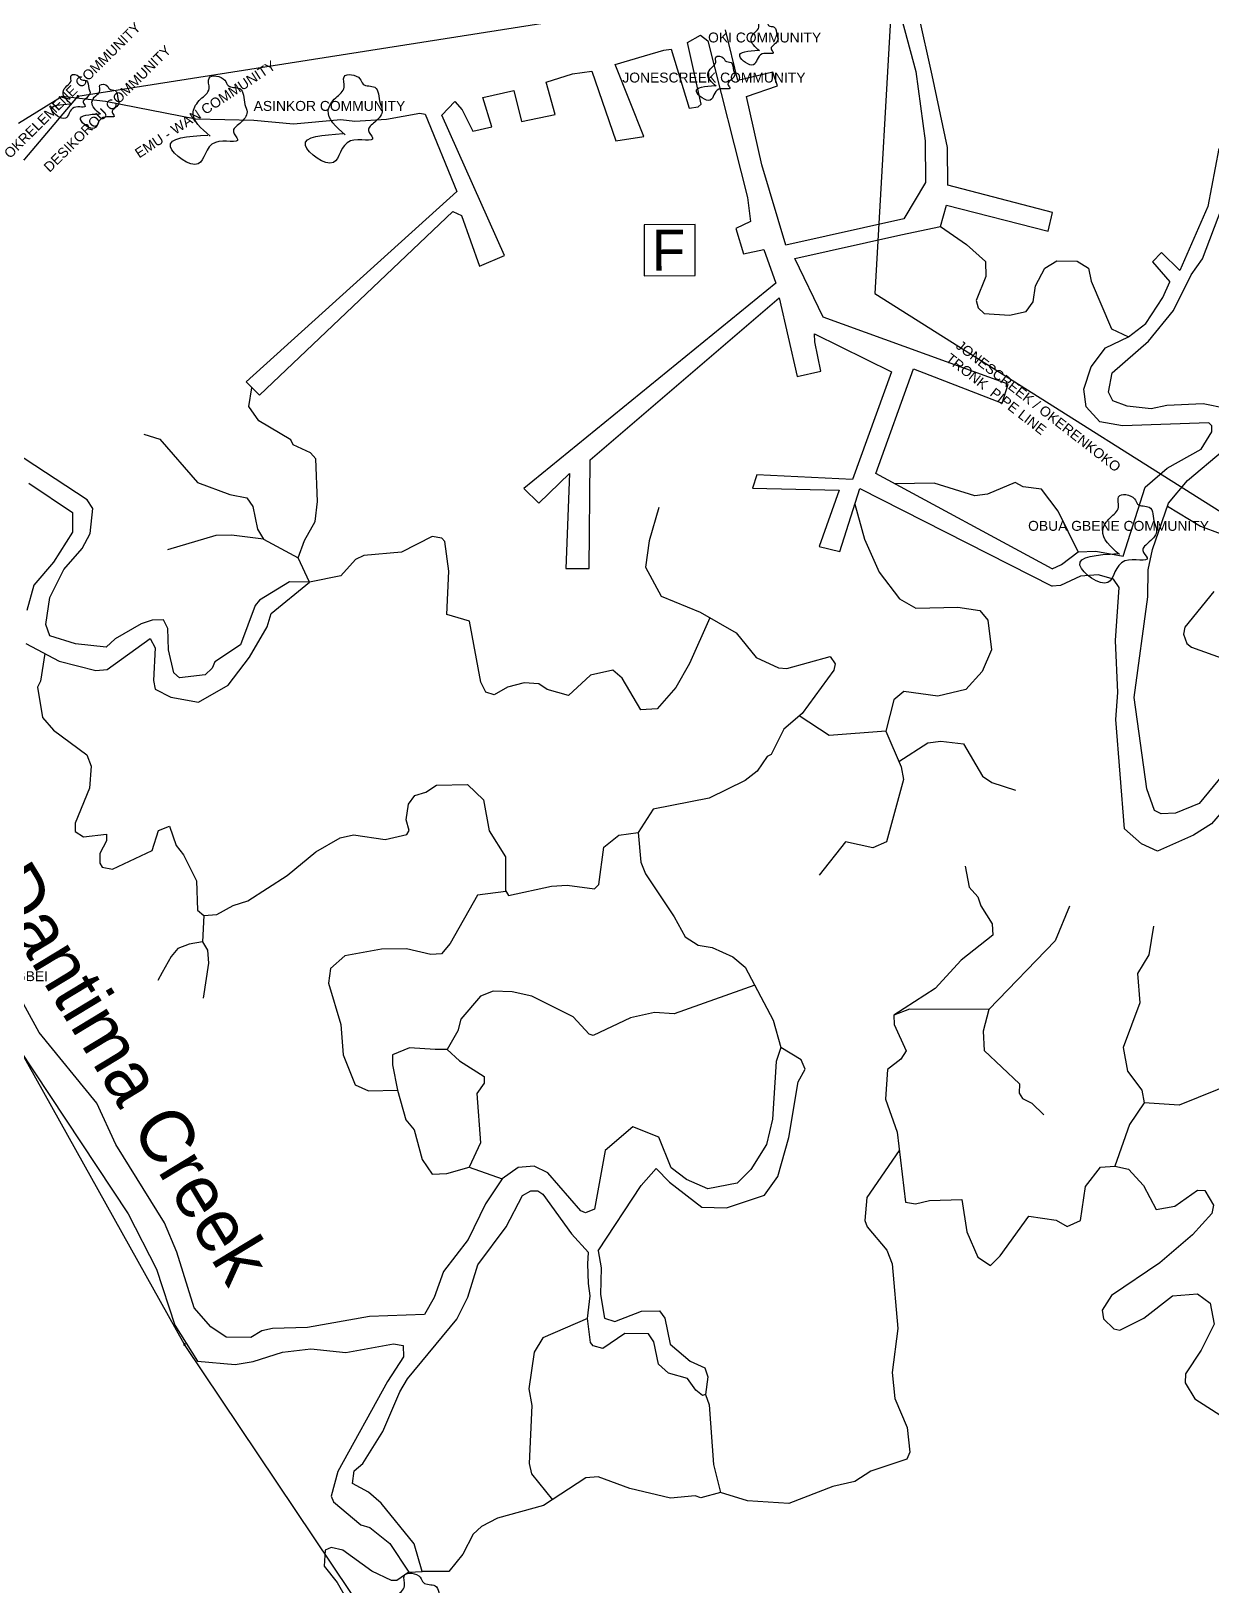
# Model space of a CAD drawing. Header units: metres. Extents: x 321186 to 621985, y 106829 to 204599.
# Drawn here: x 325524 to 329968, y 181525 to 187379 of the extents above; entities that cross this region are included whole.
import ezdxf
from ezdxf.enums import TextEntityAlignment as Align

# ---------------------------------------------------------------- set-up
doc = ezdxf.new("R2010")
doc.units = ezdxf.units.M
doc.header["$MEASUREMENT"] = 0
doc.header["$PDMODE"] = 64
doc.header["$PDSIZE"] = 5
doc.layers.get('0').update_dxf_attribs({"linetype": 'CONTINUOUS'})
for name, color, linetype in [('13', 7, 'CONTINUOUS'), ('17', 7, 'CONTINUOUS'), ('18', 7, 'CONTINUOUS'), ('8', 7, 'CONTINUOUS'), ('RIG-LOC', 7, 'CONTINUOUS')]:
    doc.layers.add(name, color=color, linetype=linetype)
doc.styles.get("Standard").update_dxf_attribs({"font": 'txt', "height": 0.2})

# ---------------------------------------------------------------- blocks, each defined once
blk = doc.blocks.new('FLWSTN')
at = {"layer": '13', "color": 7, "linetype": 'Continuous'}
blk.add_lwpolyline([(-94.8, -97.3), (97.2, -95.2), (95.2, 96.8), (-96.8, 94.7), (-94.8, -97.3)], dxfattribs=at)
blk.add_text('F', height=153.6, rotation=0.61379, dxfattribs=at).set_placement((-4.1, 0), align=Align.MIDDLE)

msp = doc.modelspace()

# ---------------------------------------------------------------- linework, layer by layer
for points in [[(328265.2, 187304.7), (328233.4, 187350.3), (328247.3, 187374.1), (328263.2, 187393.9), (328263.2, 187413.8), (328293, 187409.8), (328299, 187399.9), (328320.9, 187393.9), (328330.8, 187364.2), (328334.8, 187350.3), (328320.9, 187328.5), (328308.9, 187312.6), (328316.9, 187298.7), (328275.1, 187292.8), (328242.9, 187252.2), (328190.5, 187284.5), (328261.2, 187306.7)], [(328102.3, 187171.6), (328070.5, 187217.2), (328084.4, 187241), (328100.3, 187260.8), (328100.3, 187280.7), (328130.1, 187276.7), (328136.1, 187266.8), (328158, 187260.8), (328167.9, 187231.1), (328171.9, 187217.2), (328158, 187195.4), (328146, 187179.5), (328154, 187165.6), (328112.3, 187159.7), (328080, 187119.1), (328027.6, 187151.4), (328098.3, 187173.5)], [(325675.9, 187103.1), (325644.1, 187148.7), (325658, 187172.5), (325673.9, 187192.3), (325673.9, 187212.2), (325703.7, 187208.2), (325709.7, 187198.3), (325731.6, 187192.3), (325741.5, 187162.6), (325745.5, 187148.7), (325731.6, 187126.9), (325719.6, 187111), (325727.6, 187097.1), (325685.9, 187091.2), (325653.6, 187050.6), (325601.2, 187082.9), (325671.9, 187105)], [(326197.4, 186983.5), (326133.8, 187074.8), (326161.6, 187122.4), (326193.4, 187162.1), (326193.4, 187201.7), (326253, 187193.8), (326265, 187174), (326308.7, 187162.1), (326328.6, 187102.6), (326336.5, 187074.8), (326308.7, 187031.2), (326284.9, 186999.4), (326300.8, 186971.6), (326217.3, 186959.7), (326152.8, 186878.6), (326048, 186943.3), (326189.4, 186987.5)], [(326705.9, 186988.9), (326642.2, 187080.1), (326670.1, 187127.7), (326701.9, 187167.4), (326701.9, 187207.1), (326761.5, 187199.1), (326773.4, 187179.3), (326817.2, 187167.4), (326837.1, 187107.9), (326845, 187080.1), (326817.2, 187036.5), (326793.3, 187004.7), (326809.2, 186977), (326725.7, 186965.1), (326661.3, 186883.9), (326556.5, 186948.6), (326697.9, 186992.8)], [(325784.7, 187065.7), (325752.9, 187111.3), (325766.8, 187135.1), (325782.7, 187154.9), (325782.7, 187174.8), (325812.5, 187170.8), (325818.5, 187160.9), (325840.4, 187154.9), (325850.3, 187125.2), (325854.3, 187111.3), (325840.4, 187089.5), (325828.4, 187073.6), (325836.4, 187059.7), (325794.6, 187053.8), (325762.4, 187013.2), (325710, 187045.5), (325780.7, 187067.6)], [(329620.6, 185407.8), (329557, 185499.1), (329584.8, 185546.7), (329616.6, 185586.4), (329616.6, 185626), (329676.3, 185618.1), (329688.2, 185598.3), (329731.9, 185586.4), (329751.8, 185526.9), (329759.8, 185499.1), (329731.9, 185455.5), (329708.1, 185423.7), (329724, 185395.9), (329640.5, 185384), (329576, 185302.9), (329471.2, 185367.6), (329612.7, 185411.8)], [(326932.8, 181347.5), (326869.2, 181438.8), (326897.1, 181486.4), (326928.9, 181526), (326928.9, 181565.7), (326988.5, 181557.8), (327000.4, 181537.9), (327044.2, 181526), (327064, 181466.5), (327072, 181438.8), (327044.2, 181395.1), (327020.3, 181363.4), (327036.2, 181335.6), (326952.7, 181323.7), (326888.3, 181242.6), (326783.4, 181307.3), (326924.9, 181351.5)]]:
    msp.add_spline(points, degree=3)
at = {"layer": '17', "color": 151, "linetype": 'Continuous'}
msp.add_line((327224, 187128.9), (327340.3, 187154.9), dxfattribs=at)
msp.add_line((327224, 187128.9), (327340.3, 187154.9), dxfattribs=at)
for points in [[(327722.3, 187253.4), (327832.9, 187285.8), (327904.9, 187306.5), (327932.7, 187310.3)], [(327722.3, 187253.4), (327832.9, 187285.8), (327904.9, 187306.5), (327932.7, 187310.3)], [(327993.6, 187336), (328043.1, 187362.9), (328071.2, 187341.6)], [(327993.6, 187336), (328043.1, 187362.9), (328071.2, 187341.6)], [(327462.1, 187186), (327561.6, 187218.3), (327633.8, 187227.6)], [(327462.1, 187186), (327561.6, 187218.3), (327633.8, 187227.6)], [(325640.7, 187133.3), (325803.4, 187114.6), (326144.3, 187048.8), (326361.7, 187044.1), (326510.9, 187029.3), (326689.1, 187045.9), (326742.3, 187040.2), (326861.8, 187047.9), (326986.6, 187069.5), (327006.4, 187065.8)], [(325640.7, 187133.3), (325803.4, 187114.6), (326144.3, 187048.8), (326361.7, 187044.1), (326510.9, 187029.3), (326689.1, 187045.9), (326742.3, 187040.2), (326861.8, 187047.9), (326986.6, 187069.5), (327006.4, 187065.8)], [(327069.1, 187062.2), (327118.5, 187114.4), (327146.7, 187083)], [(327069.1, 187062.2), (327118.5, 187114.4), (327146.7, 187083)]]:
    msp.add_lwpolyline(points, dxfattribs=at)
at = {"layer": '18', "color": 143, "linetype": 'Continuous'}
for points in [[(328768.5, 187544.5), (328853.9, 187227.3), (328889, 186965.3), (328890.1, 186808.9), (328807.8, 186672.1), (328364.8, 186573.2), (328273.9, 186875.3), (328216.7, 187132.1), (328332.9, 187173.3), (328315.9, 187223.6), (328183, 187192.4), (328137.3, 187383.7)], [(328768.5, 187544.5), (328853.9, 187227.3), (328889, 186965.3), (328890.1, 186808.9), (328807.8, 186672.1), (328364.8, 186573.2), (328273.9, 186875.3), (328216.7, 187132.1), (328332.9, 187173.3), (328315.9, 187223.6), (328183, 187192.4), (328137.3, 187383.7)], [(329366.1, 185354.5), (328703.5, 185713.1), (328845, 186107.5), (329178.7, 185978.7), (329200.4, 186049.4), (328505.3, 186301.9), (328398.4, 186523), (328797.2, 186611.5), (328946.7, 186642.8), (328968.4, 186723.7), (329351.8, 186625.5), (329367.9, 186696.2), (328973.4, 186799.4), (328972.4, 186940.6), (328915, 187212.6), (328863.5, 187444.3), (328841.5, 187564.7)], [(329366.1, 185354.5), (328703.5, 185713.1), (328845, 186107.5), (329178.7, 185978.7), (329200.4, 186049.4), (328505.3, 186301.9), (328398.4, 186523), (328797.2, 186611.5), (328946.7, 186642.8), (328968.4, 186723.7), (329351.8, 186625.5), (329367.9, 186696.2), (328973.4, 186799.4), (328972.4, 186940.6), (328915, 187212.6), (328863.5, 187444.3), (328841.5, 187564.7)], [(328071.2, 187341.6), (328219.5, 186752.5), (328231.2, 186661.7), (328175.9, 186636.1), (328204.3, 186540.5), (328281.9, 186556.2), (328327.1, 186430.4), (327378.4, 185657.2), (327434.3, 185602.1), (327550, 185713.8), (327535.8, 185355.6), (327624.5, 185356.2), (327627.3, 185764.8), (328338.6, 186375), (328407.2, 186077.9), (328495.8, 186098.7), (328472.9, 186209.5), (328472.7, 186239.7), (328762.1, 186095.5), (328615.1, 185690.9), (328254.5, 185708.6), (328238.2, 185658.1), (328565.5, 185650.2), (328489.3, 185437.9), (328566.9, 185419.6), (328642.9, 185657.2), (329366.6, 185288.9)], [(328071.2, 187341.6), (328219.5, 186752.5), (328231.2, 186661.7), (328175.9, 186636.1), (328204.3, 186540.5), (328281.9, 186556.2), (328327.1, 186430.4), (327378.4, 185657.2), (327434.3, 185602.1), (327550, 185713.8), (327535.8, 185355.6), (327624.5, 185356.2), (327627.3, 185764.8), (328338.6, 186375), (328407.2, 186077.9), (328495.8, 186098.7), (328472.9, 186209.5), (328472.7, 186239.7), (328762.1, 186095.5), (328615.1, 185690.9), (328254.5, 185708.6), (328238.2, 185658.1), (328565.5, 185650.2), (328489.3, 185437.9), (328566.9, 185419.6), (328642.9, 185657.2), (329366.6, 185288.9)], [(327932.7, 187310.3), (328000.8, 187088.9), (328034.1, 187094.2), (328045.1, 187104.3), (327993.6, 187336)], [(327932.7, 187310.3), (328000.8, 187088.9), (328034.1, 187094.2), (328045.1, 187104.3), (327993.6, 187336)], [(327633.8, 187227.6), (327724.3, 186965.9), (327829.6, 186981.8), (327722.3, 187253.4)], [(327633.8, 187227.6), (327724.3, 186965.9), (327829.6, 186981.8), (327722.3, 187253.4)], [(325475.7, 187032.2), (325640.7, 187133.3), (325640.7, 187133.3)], [(325475.7, 187032.2), (325640.7, 187133.3), (325640.7, 187133.3)], [(327340.3, 187154.9), (327368.8, 187039.1), (327496.2, 187065.2), (327462.1, 187186)], [(327340.3, 187154.9), (327368.8, 187039.1), (327496.2, 187065.2), (327462.1, 187186)], [(327146.7, 187083), (327186, 187002.5), (327258, 187018.2), (327224, 187128.9)], [(327146.7, 187083), (327186, 187002.5), (327258, 187018.2), (327224, 187128.9)], [(327006.4, 187065.8), (327126.6, 186775.1), (326332.8, 186058.5), (326383.1, 186008.4), (327110.5, 186699.4), (327143.9, 186684.5), (327211.8, 186493.3), (327305.8, 186534.3), (327069.1, 187062.2)], [(327006.4, 187065.8), (327126.6, 186775.1), (326332.8, 186058.5), (326383.1, 186008.4), (327110.5, 186699.4), (327143.9, 186684.5), (327211.8, 186493.3), (327305.8, 186534.3), (327069.1, 187062.2)], [(329993.3, 186936.4), (329952.3, 186718.9), (329847.4, 186477.2)], [(329993.3, 186936.4), (329952.3, 186718.9), (329847.4, 186477.2)], [(330021.5, 185958.6), (329935.3, 185975.6), (329798.2, 185969), (329738.8, 185957.2), (329648.8, 185967.2), (329594.7, 185986.8), (329578.1, 186019.9), (329592.3, 186092.6), (329729.4, 186212.1), (329822.8, 186327.5), (329889.3, 186460.8), (329932.8, 186521.9), (330005.2, 186713.9)], [(330021.5, 185958.6), (329935.3, 185975.6), (329798.2, 185969), (329738.8, 185957.2), (329648.8, 185967.2), (329594.7, 185986.8), (329578.1, 186019.9), (329592.3, 186092.6), (329729.4, 186212.1), (329822.8, 186327.5), (329889.3, 186460.8), (329932.8, 186521.9), (330005.2, 186713.9)], [(328946.7, 186642.8), (329044.4, 186575.9), (329115.1, 186511.4), (329116.9, 186454.7), (329080.3, 186365.1), (329087.7, 186337.4), (329110.3, 186315.5), (329206.1, 186309.3), (329268.7, 186323.3), (329295.1, 186359.5), (329304.1, 186419.3), (329339.1, 186486.6), (329384.4, 186514.3), (329460.1, 186512.8), (329503.4, 186486.9), (329513.5, 186437.3), (329590.4, 186257.4), (329654.3, 186227.3)], [(328946.7, 186642.8), (329044.4, 186575.9), (329115.1, 186511.4), (329116.9, 186454.7), (329080.3, 186365.1), (329087.7, 186337.4), (329110.3, 186315.5), (329206.1, 186309.3), (329268.7, 186323.3), (329295.1, 186359.5), (329304.1, 186419.3), (329339.1, 186486.6), (329384.4, 186514.3), (329460.1, 186512.8), (329503.4, 186486.9), (329513.5, 186437.3), (329590.4, 186257.4), (329654.3, 186227.3)], [(329847.4, 186477.2), (329778.2, 186544.8), (329744.1, 186509.6), (329809.3, 186434.7)], [(329847.4, 186477.2), (329778.2, 186544.8), (329744.1, 186509.6), (329809.3, 186434.7)], [(329366.1, 185354.5), (329402, 185371.3), (329464.9, 185418.9), (329531.1, 185420.8), (329633.9, 185402.4), (329716.6, 185661.8), (329799.3, 185733.4), (329928, 185804.4), (329967.5, 185870.8), (329967.6, 185893), (329955.9, 185903.8), (329631.9, 185892.4), (329546.6, 185908.3), (329494.1, 185964.7), (329485.6, 186031.1), (329513.1, 186114.8), (329567.3, 186185.8), (329654.3, 186227.3), (329718.9, 186278.5), (329783.4, 186375.6), (329809.3, 186434.7)], [(329366.1, 185354.5), (329402, 185371.3), (329464.9, 185418.9), (329531.1, 185420.8), (329633.9, 185402.4), (329716.6, 185661.8), (329799.3, 185733.4), (329928, 185804.4), (329967.5, 185870.8), (329967.6, 185893), (329955.9, 185903.8), (329631.9, 185892.4), (329546.6, 185908.3), (329494.1, 185964.7), (329485.6, 186031.1), (329513.1, 186114.8), (329567.3, 186185.8), (329654.3, 186227.3), (329718.9, 186278.5), (329783.4, 186375.6), (329809.3, 186434.7)], [(328077.6, 185170.2), (328002.3, 184998.6), (327949.9, 184907.4), (327880, 184827.5), (327818.3, 184823.8), (327748.4, 184942.4), (327712.7, 184972.4), (327628.9, 184953.5), (327545.9, 184877.1), (327466, 184900.1), (327434.3, 184921.4), (327379.1, 184924.8), (327316.8, 184909.2), (327267, 184880.4), (327235.3, 184889.5), (327216.5, 184927.4), (327173.2, 185157.8), (327088.2, 185182.6), (327096.3, 185345.1), (327080.5, 185457), (327070.1, 185469.7), (327032.8, 185476.2), (326917.7, 185417.6), (326775.6, 185405.1), (326744.8, 185389.4), (326689.6, 185328.5), (326571.2, 185304.1), (326529.3, 185396), (326552.3, 185461.5), (326592.3, 185532.9), (326601.3, 185607.7), (326595.3, 185768.9), (326575.5, 185790.6), (326509.7, 185821.4), (326501.3, 185840.5), (326380.9, 185911.4), (326342.7, 185966.1), (326355, 186036.4)], [(328077.6, 185170.2), (328002.3, 184998.6), (327949.9, 184907.4), (327880, 184827.5), (327818.3, 184823.8), (327748.4, 184942.4), (327712.7, 184972.4), (327628.9, 184953.5), (327545.9, 184877.1), (327466, 184900.1), (327434.3, 184921.4), (327379.1, 184924.8), (327316.8, 184909.2), (327267, 184880.4), (327235.3, 184889.5), (327216.5, 184927.4), (327173.2, 185157.8), (327088.2, 185182.6), (327096.3, 185345.1), (327080.5, 185457), (327070.1, 185469.7), (327032.8, 185476.2), (326917.7, 185417.6), (326775.6, 185405.1), (326744.8, 185389.4), (326689.6, 185328.5), (326571.2, 185304.1), (326529.3, 185396), (326552.3, 185461.5), (326592.3, 185532.9), (326601.3, 185607.7), (326595.3, 185768.9), (326575.5, 185790.6), (326509.7, 185821.4), (326501.3, 185840.5), (326380.9, 185911.4), (326342.7, 185966.1), (326355, 186036.4)], [(325947.9, 185861.9), (326008.2, 185842.1), (326150.5, 185679.3), (326271.1, 185634.8), (326336.1, 185622.1), (326358, 185589.3), (326375.2, 185504.2), (326397.9, 185466.7), (326529.3, 185396)], [(325947.9, 185861.9), (326008.2, 185842.1), (326150.5, 185679.3), (326271.1, 185634.8), (326336.1, 185622.1), (326358, 185589.3), (326375.2, 185504.2), (326397.9, 185466.7), (326529.3, 185396)], [(325503.3, 185073.2), (325629.7, 185006.5), (325767.1, 184972.1), (325809.8, 184975.4), (325971.5, 185092.7), (325990.2, 185057), (325984.5, 184933.9), (325990.9, 184901.7), (326049.7, 184871), (326154.3, 184852.3), (326265.3, 184916.1), (326345.5, 185021.3), (326412.1, 185135.8), (326427.2, 185186.8), (326571.2, 185304.1), (326496.2, 185304.9), (326383.2, 185237), (326367.6, 185216.2), (326311.8, 185068.6), (326215, 185004.4), (326205.7, 184980.5), (326179.1, 184955.8), (326082.1, 184943.7), (326061.1, 184963.3), (326041, 185049.4), (326037.8, 185129.8), (326021.8, 185162.9), (325979.9, 185161.5), (325937.4, 185147), (325839.8, 185090.7), (325839.8, 185090.7), (325806.7, 185059.3), (325691.2, 185072.1), (325594.7, 185102.2), (325579.7, 185145.3), (325594.8, 185245.9), (325647.2, 185351.6), (325716.4, 185431.4), (325746.6, 185488), (325755.5, 185581.7), (325734.8, 185613.9), (325457.1, 185796.3)], [(325503.3, 185073.2), (325629.7, 185006.5), (325767.1, 184972.1), (325809.8, 184975.4), (325971.5, 185092.7), (325990.2, 185057), (325984.5, 184933.9), (325990.9, 184901.7), (326049.7, 184871), (326154.3, 184852.3), (326265.3, 184916.1), (326345.5, 185021.3), (326412.1, 185135.8), (326427.2, 185186.8), (326571.2, 185304.1), (326496.2, 185304.9), (326383.2, 185237), (326367.6, 185216.2), (326311.8, 185068.6), (326215, 185004.4), (326205.7, 184980.5), (326179.1, 184955.8), (326082.1, 184943.7), (326061.1, 184963.3), (326041, 185049.4), (326037.8, 185129.8), (326021.8, 185162.9), (325979.9, 185161.5), (325937.4, 185147), (325839.8, 185090.7), (325839.8, 185090.7), (325806.7, 185059.3), (325691.2, 185072.1), (325594.7, 185102.2), (325579.7, 185145.3), (325594.8, 185245.9), (325647.2, 185351.6), (325716.4, 185431.4), (325746.6, 185488), (325755.5, 185581.7), (325734.8, 185613.9), (325457.1, 185796.3)], [(330281.9, 184911.4), (329919.3, 184470.8), (329831, 184435), (329776.8, 184431.7), (329752.2, 184444), (329722.5, 184525.6), (329674.9, 184870.1), (329727.1, 185248.7), (329728.1, 185350.8), (329743.8, 185427.3), (329804.2, 185601.9), (329875.6, 185687), (330010.1, 185800)], [(330281.9, 184911.4), (329919.3, 184470.8), (329831, 184435), (329776.8, 184431.7), (329752.2, 184444), (329722.5, 184525.6), (329674.9, 184870.1), (329727.1, 185248.7), (329728.1, 185350.8), (329743.8, 185427.3), (329804.2, 185601.9), (329875.6, 185687), (330010.1, 185800)], [(325514.7, 185676.4), (325680.1, 185566.3), (325679.2, 185492.1), (325607.4, 185379.7), (325534.4, 185293.1), (325507.5, 185197.6)], [(325514.7, 185676.4), (325680.1, 185566.3), (325679.2, 185492.1), (325607.4, 185379.7), (325534.4, 185293.1), (325507.5, 185197.6)], [(329464.9, 185418.9), (329389.5, 185571.9), (329326, 185654.1), (329257.1, 185662.8), (329227, 185679.7), (329123.8, 185636.1), (329075.2, 185629.7), (328922.9, 185677.2), (328774, 185675)], [(329464.9, 185418.9), (329389.5, 185571.9), (329326, 185654.1), (329257.1, 185662.8), (329227, 185679.7), (329123.8, 185636.1), (329075.2, 185629.7), (328922.9, 185677.2), (328774, 185675)], [(327885.9, 185585.4), (327850, 185460.3), (327835.6, 185360.9), (327894.8, 185251), (328041.4, 185190.9), (328176.7, 185113.5), (328252.4, 185020.7), (328336.7, 184982.3), (328367.8, 184979.4), (328531.3, 185024), (328549.8, 184997), (328544.7, 184972.9), (328425.7, 184810.3), (328357.1, 184750.7), (328309.2, 184654.9), (328293.7, 184647.3), (328255.9, 184592.5), (328210.7, 184557.2), (328075.5, 184490.8), (327865.1, 184449.4), (327807.9, 184361.3), (327818.5, 184249.8), (327835.6, 184206), (327944.5, 184044.8), (327985, 183968.6), (328034.3, 183937.7), (328087.3, 183928.9), (328164.6, 183894.1), (328211, 183855), (328316.4, 183655.7), (328345.3, 183552)], [(327885.9, 185585.4), (327850, 185460.3), (327835.6, 185360.9), (327894.8, 185251), (328041.4, 185190.9), (328176.7, 185113.5), (328252.4, 185020.7), (328336.7, 184982.3), (328367.8, 184979.4), (328531.3, 185024), (328549.8, 184997), (328544.7, 184972.9), (328425.7, 184810.3), (328357.1, 184750.7), (328309.2, 184654.9), (328293.7, 184647.3), (328255.9, 184592.5), (328210.7, 184557.2), (328075.5, 184490.8), (327865.1, 184449.4), (327807.9, 184361.3), (327818.5, 184249.8), (327835.6, 184206), (327944.5, 184044.8), (327985, 183968.6), (328034.3, 183937.7), (328087.3, 183928.9), (328164.6, 183894.1), (328211, 183855), (328316.4, 183655.7), (328345.3, 183552)], [(328624, 185598), (328660.4, 185466.4), (328715.2, 185341.3), (328792.2, 185241.5), (328853.5, 185206.5), (329011.4, 185209.7), (329094, 185197), (329124.7, 185161.6), (329137.7, 185049.3), (329103.4, 184968.4), (329041.5, 184899.8), (328935.8, 184874.6), (328807.8, 184893.1), (328770.7, 184861), (328740.9, 184742.8), (328797.7, 184609), (328807.3, 184560.9), (328743.6, 184326.3), (328692.1, 184304.6), (328588.7, 184326.4), (328489.8, 184201)], [(328624, 185598), (328660.4, 185466.4), (328715.2, 185341.3), (328792.2, 185241.5), (328853.5, 185206.5), (329011.4, 185209.7), (329094, 185197), (329124.7, 185161.6), (329137.7, 185049.3), (329103.4, 184968.4), (329041.5, 184899.8), (328935.8, 184874.6), (328807.8, 184893.1), (328770.7, 184861), (328740.9, 184742.8), (328797.7, 184609), (328807.3, 184560.9), (328743.6, 184326.3), (328692.1, 184304.6), (328588.7, 184326.4), (328489.8, 184201)], [(329800.4, 185590.9), (329924.9, 185515.1), (330072.8, 185459.7)], [(329800.4, 185590.9), (329924.9, 185515.1), (330072.8, 185459.7)], [(326397.9, 185466.7), (326278.5, 185480.8), (326218.9, 185480.4), (326037.3, 185425.8)], [(326397.9, 185466.7), (326278.5, 185480.8), (326218.9, 185480.4), (326037.3, 185425.8)], [(329618.9, 185283.9), (329597.2, 185316), (329540.2, 185331.9), (329473.6, 185326.8), (329398.5, 185291.4), (329366.6, 185288.9)], [(329618.9, 185283.9), (329597.2, 185316), (329540.2, 185331.9), (329473.6, 185326.8), (329398.5, 185291.4), (329366.6, 185288.9)], [(330152.9, 184610.7), (329966.5, 184394.7), (329898.8, 184351.9), (329763.1, 184291.6), (329702.4, 184319.3), (329639.4, 184375.9), (329606.2, 184786.7), (329614, 184889), (329605, 185084.7), (329618.9, 185283.9)], [(330152.9, 184610.7), (329966.5, 184394.7), (329898.8, 184351.9), (329763.1, 184291.6), (329702.4, 184319.3), (329639.4, 184375.9), (329606.2, 184786.7), (329614, 184889), (329605, 185084.7), (329618.9, 185283.9)], [(329974.5, 185268.7), (329865.6, 185135.1), (329861.4, 185108), (329873.2, 185073.2), (329891.1, 185059.3), (330020.4, 185013.7)], [(329974.5, 185268.7), (329865.6, 185135.1), (329861.4, 185108), (329873.2, 185073.2), (329891.1, 185059.3), (330020.4, 185013.7)], [(325574.9, 185035.4), (325558.9, 184931.6), (325547.8, 184909.3), (325566.9, 184795), (325608.1, 184747.6), (325733.5, 184653.7), (325749.6, 184611.4), (325743.7, 184528.7), (325689.7, 184396.7), (325689.3, 184365.3), (325720.7, 184346.1), (325807.3, 184355.9), (325807.8, 184330.7), (325782.9, 184283), (325782.5, 184245.8), (325791.7, 184231.5), (325830.3, 184223.3), (325979.9, 184293.7), (326003.8, 184369.1), (326045.1, 184385.7), (326069.9, 184312.7), (326097.8, 184277.7), (326146.3, 184179.3), (326149.7, 184069.5), (326173.5, 184049.2), (326222.9, 184052.6), (326283.6, 184086.8), (326339.4, 184104.9), (326487.4, 184199.4), (326595.9, 184288.9), (326687, 184341.1), (326737.3, 184352.8), (326856.8, 184335.4), (326938.3, 184354.1), (326946.5, 184369.7), (326935.1, 184409.1), (326943.9, 184469), (326967.4, 184500.8), (327009.5, 184514), (327049.9, 184540.1), (327166.7, 184543), (327226.5, 184484.6), (327247.2, 184368.1), (327308.8, 184270.5), (327308.7, 184143.6), (327319.9, 184124.6), (327481.8, 184159.2), (327541, 184162.9), (327643.9, 184149.9), (327660.8, 184166.6), (327679.2, 184307.2), (327735.7, 184351.4), (327807.9, 184361.3)], [(325574.9, 185035.4), (325558.9, 184931.6), (325547.8, 184909.3), (325566.9, 184795), (325608.1, 184747.6), (325733.5, 184653.7), (325749.6, 184611.4), (325743.7, 184528.7), (325689.7, 184396.7), (325689.3, 184365.3), (325720.7, 184346.1), (325807.3, 184355.9), (325807.8, 184330.7), (325782.9, 184283), (325782.5, 184245.8), (325791.7, 184231.5), (325830.3, 184223.3), (325979.9, 184293.7), (326003.8, 184369.1), (326045.1, 184385.7), (326069.9, 184312.7), (326097.8, 184277.7), (326146.3, 184179.3), (326149.7, 184069.5), (326173.5, 184049.2), (326222.9, 184052.6), (326283.6, 184086.8), (326339.4, 184104.9), (326487.4, 184199.4), (326595.9, 184288.9), (326687, 184341.1), (326737.3, 184352.8), (326856.8, 184335.4), (326938.3, 184354.1), (326946.5, 184369.7), (326935.1, 184409.1), (326943.9, 184469), (326967.4, 184500.8), (327009.5, 184514), (327049.9, 184540.1), (327166.7, 184543), (327226.5, 184484.6), (327247.2, 184368.1), (327308.8, 184270.5), (327308.7, 184143.6), (327319.9, 184124.6), (327481.8, 184159.2), (327541, 184162.9), (327643.9, 184149.9), (327660.8, 184166.6), (327679.2, 184307.2), (327735.7, 184351.4), (327807.9, 184361.3)], [(328740.9, 184742.8), (328527.1, 184726.6), (328414.3, 184800.4)], [(328740.9, 184742.8), (328527.1, 184726.6), (328414.3, 184800.4)], [(328789, 184629.4), (328899, 184699), (328947.8, 184705.6), (329032.9, 184695.3), (329104.3, 184573.7), (329139.1, 184549.9), (329228.9, 184521.3)], [(328789, 184629.4), (328899, 184699), (328947.8, 184705.6), (329032.9, 184695.3), (329104.3, 184573.7), (329139.1, 184549.9), (329228.9, 184521.3)], [(329039.1, 184234.6), (329053.9, 184156.2), (329086.8, 184119.2), (329097.6, 184085.6), (329140.8, 184018), (329143.8, 183974.7), (329024.7, 183880.6), (328925.7, 183774.1), (328771.3, 183674.1)], [(329039.1, 184234.6), (329053.9, 184156.2), (329086.8, 184119.2), (329097.6, 184085.6), (329140.8, 184018), (329143.8, 183974.7), (329024.7, 183880.6), (328925.7, 183774.1), (328771.3, 183674.1)], [(327310.7, 184140.3), (327203.4, 184126.5), (327101.4, 183944.3), (327068.4, 183905.4), (327028.5, 183902.6), (326936.2, 183924), (326842.3, 183922.3), (326704.8, 183896.9), (326650.1, 183849.7), (326643.5, 183794.4), (326690, 183638.8), (326697.9, 183525.2), (326743.1, 183412.3), (326793.2, 183389.3), (326902.2, 183391.5)], [(327310.7, 184140.3), (327203.4, 184126.5), (327101.4, 183944.3), (327068.4, 183905.4), (327028.5, 183902.6), (326936.2, 183924), (326842.3, 183922.3), (326704.8, 183896.9), (326650.1, 183849.7), (326643.5, 183794.4), (326690, 183638.8), (326697.9, 183525.2), (326743.1, 183412.3), (326793.2, 183389.3), (326902.2, 183391.5)], [(326173.5, 184049.2), (326169.4, 183949.7), (326187.6, 183918.2), (326191.1, 183870.5), (326171.3, 183737.7)], [(326173.5, 184049.2), (326169.4, 183949.7), (326187.6, 183918.2), (326191.1, 183870.5), (326171.3, 183737.7)], [(329432.1, 184083.9), (329377.9, 183953.4), (329127.8, 183695.6), (329107.4, 183614), (329110.3, 183541.2), (329243.6, 183415.2), (329242.3, 183380.9), (329255.2, 183359.9), (329290.1, 183343.1), (329335.3, 183299.4)], [(329432.1, 184083.9), (329377.9, 183953.4), (329127.8, 183695.6), (329107.4, 183614), (329110.3, 183541.2), (329243.6, 183415.2), (329242.3, 183380.9), (329255.2, 183359.9), (329290.1, 183343.1), (329335.3, 183299.4)], [(329747.9, 184009.4), (329731, 183900.8), (329687.5, 183831), (329696.8, 183720.8), (329633.8, 183552.1), (329650.4, 183463.2), (329703.6, 183392), (329712.7, 183344.7), (329657.6, 183262.3), (329602.4, 183105.5)], [(329747.9, 184009.4), (329731, 183900.8), (329687.5, 183831), (329696.8, 183720.8), (329633.8, 183552.1), (329650.4, 183463.2), (329703.6, 183392), (329712.7, 183344.7), (329657.6, 183262.3), (329602.4, 183105.5)], [(326169.4, 183949.7), (326118.7, 183941.8), (326076.3, 183924.5), (326050.9, 183894.5), (326017.2, 183834.6), (326000.4, 183804.7)], [(326169.4, 183949.7), (326118.7, 183941.8), (326076.3, 183924.5), (326050.9, 183894.5), (326017.2, 183834.6), (326000.4, 183804.7)], [(327658.4, 182787.5), (327819.4, 183033.2), (327876, 183097.2), (327926, 183045.7), (328048.1, 182950.9), (328140.6, 182948.2), (328283.7, 182996.1), (328334.1, 183067.1), (328376.1, 183213.8), (328410.8, 183423.5), (328436.8, 183471.3), (328421.4, 183506.4), (328345.3, 183552), (328327.5, 183499.9), (328314, 183282), (328291.3, 183186.7), (328232.8, 183092.7), (328181, 183041.1), (328070.7, 183020.4), (327990.3, 183056), (327932.3, 183099.1), (327885.7, 183215.2), (327788.1, 183254.2), (327683.8, 183164.7), (327643.6, 182944.1), (327609.7, 182929.4), (327592.6, 182937.1), (327468.2, 183080.9), (327417.1, 183106.2), (327356.3, 183100.3), (327296.1, 183058), (327233.8, 182963.3), (327168.4, 182829.9), (327075.5, 182708.8), (327040.8, 182611.8), (327004.5, 182546.9), (326797, 182540.2), (326563.4, 182497.8), (326431.9, 182494.5), (326392.5, 182485.3), (326350.2, 182461.1), (326258.1, 182462.4), (326200.5, 182500.9), (326138, 182571.9), (326072.7, 182781.8), (326025.9, 182892.8), (325843, 183186.9), (325770.9, 183343.3), (325553.9, 183608.8), (325450.7, 183797.5)], [(327658.4, 182787.5), (327819.4, 183033.2), (327876, 183097.2), (327926, 183045.7), (328048.1, 182950.9), (328140.6, 182948.2), (328283.7, 182996.1), (328334.1, 183067.1), (328376.1, 183213.8), (328410.8, 183423.5), (328436.8, 183471.3), (328421.4, 183506.4), (328345.3, 183552), (328327.5, 183499.9), (328314, 183282), (328291.3, 183186.7), (328232.8, 183092.7), (328181, 183041.1), (328070.7, 183020.4), (327990.3, 183056), (327932.3, 183099.1), (327885.7, 183215.2), (327788.1, 183254.2), (327683.8, 183164.7), (327643.6, 182944.1), (327609.7, 182929.4), (327592.6, 182937.1), (327468.2, 183080.9), (327417.1, 183106.2), (327356.3, 183100.3), (327296.1, 183058), (327233.8, 182963.3), (327168.4, 182829.9), (327075.5, 182708.8), (327040.8, 182611.8), (327004.5, 182546.9), (326797, 182540.2), (326563.4, 182497.8), (326431.9, 182494.5), (326392.5, 182485.3), (326350.2, 182461.1), (326258.1, 182462.4), (326200.5, 182500.9), (326138, 182571.9), (326072.7, 182781.8), (326025.9, 182892.8), (325843, 183186.9), (325770.9, 183343.3), (325553.9, 183608.8), (325450.7, 183797.5)], [(328247.2, 183786.5), (327943.8, 183678.9), (327870.3, 183683.7), (327779.8, 183664.4), (327639.2, 183597.5), (327624.1, 183603.2), (327564.1, 183667.4), (327408.6, 183745.2), (327334.4, 183761.7), (327262.2, 183764.9), (327215.4, 183746), (327140.6, 183659.4), (327129.5, 183614.7), (327089.5, 183545), (327136.6, 183502.1), (327229.2, 183443.6), (327228.5, 183417.5), (327201.7, 183379.6), (327215.2, 183193.2), (327172.2, 183102.2)], [(328247.2, 183786.5), (327943.8, 183678.9), (327870.3, 183683.7), (327779.8, 183664.4), (327639.2, 183597.5), (327624.1, 183603.2), (327564.1, 183667.4), (327408.6, 183745.2), (327334.4, 183761.7), (327262.2, 183764.9), (327215.4, 183746), (327140.6, 183659.4), (327129.5, 183614.7), (327089.5, 183545), (327136.6, 183502.1), (327229.2, 183443.6), (327228.5, 183417.5), (327201.7, 183379.6), (327215.2, 183193.2), (327172.2, 183102.2)], [(329127.8, 183695.6), (328829.3, 183697), (328771.3, 183674.1), (328771.8, 183638.6), (328817.7, 183540.3), (328796.5, 183508.1), (328746.5, 183469), (328739.1, 183358.1), (328782.8, 183233.2), (328814.1, 182969.6), (328852.8, 182963.9), (328904.9, 182976.9), (329026.7, 182980.5), (329046, 182858), (329086.7, 182762.9), (329134.1, 182732.1), (329171.4, 182767.8), (329279.4, 182917.3), (329381.2, 182902.5), (329422.8, 182879.1), (329472.9, 182901.2), (329492.1, 183029.1), (329548.5, 183102.3), (329602.4, 183105.5), (329654, 183094.4), (329710.8, 183032.7), (329758.6, 182942.3), (329827.8, 182955.5), (329914, 183015.5), (329941.5, 183013.9), (329974, 182958.5), (329967.6, 182927.4), (329895.1, 182847), (329771.9, 182741.4), (329589.5, 182618.7), (329555.4, 182564.1), (329560.4, 182530.3), (329599.1, 182492.9), (329621.4, 182487.7), (329711.2, 182533.1), (329819.6, 182617.9), (329913, 182624.6), (329960.7, 182589.7), (329975.9, 182511.1), (329927.9, 182412.4), (329868.1, 182324.3), (329867.7, 182289.6), (329903.2, 182230.1), (330015.2, 182157.6)], [(329127.8, 183695.6), (328829.3, 183697), (328771.3, 183674.1), (328771.8, 183638.6), (328817.7, 183540.3), (328796.5, 183508.1), (328746.5, 183469), (328739.1, 183358.1), (328782.8, 183233.2), (328814.1, 182969.6), (328852.8, 182963.9), (328904.9, 182976.9), (329026.7, 182980.5), (329046, 182858), (329086.7, 182762.9), (329134.1, 182732.1), (329171.4, 182767.8), (329279.4, 182917.3), (329381.2, 182902.5), (329422.8, 182879.1), (329472.9, 182901.2), (329492.1, 183029.1), (329548.5, 183102.3), (329602.4, 183105.5), (329654, 183094.4), (329710.8, 183032.7), (329758.6, 182942.3), (329827.8, 182955.5), (329914, 183015.5), (329941.5, 183013.9), (329974, 182958.5), (329967.6, 182927.4), (329895.1, 182847), (329771.9, 182741.4), (329589.5, 182618.7), (329555.4, 182564.1), (329560.4, 182530.3), (329599.1, 182492.9), (329621.4, 182487.7), (329711.2, 182533.1), (329819.6, 182617.9), (329913, 182624.6), (329960.7, 182589.7), (329975.9, 182511.1), (329927.9, 182412.4), (329868.1, 182324.3), (329867.7, 182289.6), (329903.2, 182230.1), (330015.2, 182157.6)], [(325476.1, 183549.7), (325889.1, 182925.8), (325995.5, 182718.5), (326064.8, 182507.4), (326150.2, 182371.1), (326292, 182359.6), (326359.6, 182369.8), (326470.3, 182405.4), (326576.3, 182417.9), (326708.1, 182404.6), (326887.6, 182436.9), (326923.8, 182430), (326925.9, 182387.9), (326864.5, 182294.8), (326678.2, 181955.7), (326652.8, 181862.8), (326662, 181842.5), (326765.2, 181756), (326798.3, 181745.2), (326874.2, 181684.8), (326945.9, 181577.4), (326995, 181580.3), (326965.6, 181684), (326841.4, 181836.5), (326793.4, 181878.2), (326733.1, 181911.5), (326739.4, 181959.1), (326772.2, 181986.2), (326848, 182106.2), (326911.1, 182256.7), (326940.7, 182304.9), (327125.4, 182529.2), (327166.8, 182612.6), (327205.1, 182734.2), (327311.5, 182877.3), (327373.1, 182994.6), (327405.1, 183013.3), (327431.4, 183012.2), (327449.4, 182999.7), (327557.8, 182850.9), (327621.7, 182780.9)], [(325476.1, 183549.7), (325889.1, 182925.8), (325995.5, 182718.5), (326064.8, 182507.4), (326150.2, 182371.1), (326292, 182359.6), (326359.6, 182369.8), (326470.3, 182405.4), (326576.3, 182417.9), (326708.1, 182404.6), (326887.6, 182436.9), (326923.8, 182430), (326925.9, 182387.9), (326864.5, 182294.8), (326678.2, 181955.7), (326652.8, 181862.8), (326662, 181842.5), (326765.2, 181756), (326798.3, 181745.2), (326874.2, 181684.8), (326945.9, 181577.4), (326995, 181580.3), (326965.6, 181684), (326841.4, 181836.5), (326793.4, 181878.2), (326733.1, 181911.5), (326739.4, 181959.1), (326772.2, 181986.2), (326848, 182106.2), (326911.1, 182256.7), (326940.7, 182304.9), (327125.4, 182529.2), (327166.8, 182612.6), (327205.1, 182734.2), (327311.5, 182877.3), (327373.1, 182994.6), (327405.1, 183013.3), (327431.4, 183012.2), (327449.4, 182999.7), (327557.8, 182850.9), (327621.7, 182780.9)], [(327089.5, 183545), (327045, 183544.7), (326947.9, 183551.3), (326884.2, 183525.3), (326884.4, 183487), (326902.2, 183391.5), (326934.4, 183280.7), (326964.9, 183242.6), (326995.1, 183131.2), (327033.1, 183075), (327088.3, 183078), (327172.2, 183102.2), (327296.1, 183058)], [(327089.5, 183545), (327045, 183544.7), (326947.9, 183551.3), (326884.2, 183525.3), (326884.4, 183487), (326902.2, 183391.5), (326934.4, 183280.7), (326964.9, 183242.6), (326995.1, 183131.2), (327033.1, 183075), (327088.3, 183078), (327172.2, 183102.2), (327296.1, 183058)], [(330275.8, 183438), (330059.2, 183421.6), (329844.3, 183334.7), (329712.7, 183344.7)], [(330275.8, 183438), (330059.2, 183421.6), (329844.3, 183334.7), (329712.7, 183344.7)], [(328791, 183164.7), (328669.6, 182987.6), (328661.6, 182901.7), (328670, 182877.6), (328743.8, 182789.4), (328764.5, 182737.5), (328786.2, 182494.6), (328764.2, 182329.1), (328774.1, 182230.9), (328820.4, 182121.5), (328831, 182029.3), (328820.2, 182002.9), (328683.9, 181957.8), (328624.1, 181919.1), (328541.2, 181900.2), (328375.3, 181835.9), (328219.9, 181846), (328118.7, 181877.2), (328043.9, 181857), (328023.4, 181865.1), (327930.1, 181855.5), (327776.6, 181892.2), (327658.2, 181935.7), (327611.5, 181932.7), (327452.2, 181827.7), (327279.6, 181780.8), (327218.9, 181749.2), (327187.2, 181719.7), (327148.2, 181644.6), (327096.3, 181579.5), (326995, 181580.3)], [(328791, 183164.7), (328669.6, 182987.6), (328661.6, 182901.7), (328670, 182877.6), (328743.8, 182789.4), (328764.5, 182737.5), (328786.2, 182494.6), (328764.2, 182329.1), (328774.1, 182230.9), (328820.4, 182121.5), (328831, 182029.3), (328820.2, 182002.9), (328683.9, 181957.8), (328624.1, 181919.1), (328541.2, 181900.2), (328375.3, 181835.9), (328219.9, 181846), (328118.7, 181877.2), (328043.9, 181857), (328023.4, 181865.1), (327930.1, 181855.5), (327776.6, 181892.2), (327658.2, 181935.7), (327611.5, 181932.7), (327452.2, 181827.7), (327279.6, 181780.8), (327218.9, 181749.2), (327187.2, 181719.7), (327148.2, 181644.6), (327096.3, 181579.5), (326995, 181580.3)], [(327658.4, 182787.5), (327668.7, 182723.3), (327666.8, 182622.3), (327682.1, 182533.3), (327720.4, 182520.8), (327821.1, 182560.3), (327888.2, 182560.7), (327908.3, 182533.3), (327928.4, 182435), (328004.5, 182372.1), (328058.8, 182346.2), (328070.7, 182312.8), (328061.3, 182246.4), (328050.4, 182242.8), (328025.2, 182262.2), (327993.8, 182306.7), (327922.9, 182325.9), (327885.4, 182360.6), (327867.4, 182443.9), (327847.2, 182474.8), (327758.5, 182476.2), (327675.4, 182418.9), (327638.9, 182429.6), (327629.7, 182441.4), (327617.4, 182532.6), (327627.4, 182617.7), (327621.4, 182664.1), (327618.9, 182737.6), (327621.7, 182780.9)], [(327658.4, 182787.5), (327668.7, 182723.3), (327666.8, 182622.3), (327682.1, 182533.3), (327720.4, 182520.8), (327821.1, 182560.3), (327888.2, 182560.7), (327908.3, 182533.3), (327928.4, 182435), (328004.5, 182372.1), (328058.8, 182346.2), (328070.7, 182312.8), (328061.3, 182246.4), (328050.4, 182242.8), (328025.2, 182262.2), (327993.8, 182306.7), (327922.9, 182325.9), (327885.4, 182360.6), (327867.4, 182443.9), (327847.2, 182474.8), (327758.5, 182476.2), (327675.4, 182418.9), (327638.9, 182429.6), (327629.7, 182441.4), (327617.4, 182532.6), (327627.4, 182617.7), (327621.4, 182664.1), (327618.9, 182737.6), (327621.7, 182780.9)], [(327617.4, 182532.6), (327449.5, 182459.4), (327417.2, 182405.7), (327397, 182267.7), (327407.9, 182204.6), (327398.1, 181986.4), (327407.5, 181947.8), (327485.9, 181849.9)], [(327617.4, 182532.6), (327449.5, 182459.4), (327417.2, 182405.7), (327397, 182267.7), (327407.9, 182204.6), (327398.1, 181986.4), (327407.5, 181947.8), (327485.9, 181849.9)], [(328061.3, 182246.4), (328075.2, 182207.3), (328092.6, 181982.1), (328118.7, 181877.2)], [(328061.3, 182246.4), (328075.2, 182207.3), (328092.6, 181982.1), (328118.7, 181877.2)], [(326945.9, 181577.4), (326900.8, 181546.2), (326880.3, 181546.1), (326806.4, 181581.2), (326696.7, 181659.6), (326652.8, 181670.4), (326630, 181660), (326626.1, 181600), (326675.4, 181538.8), (326713.9, 181470.5)], [(326945.9, 181577.4), (326900.8, 181546.2), (326880.3, 181546.1), (326806.4, 181581.2), (326696.7, 181659.6), (326652.8, 181670.4), (326630, 181660), (326626.1, 181600), (326675.4, 181538.8), (326713.9, 181470.5)]]:
    msp.add_lwpolyline(points, dxfattribs=at)
at = {"layer": '8', "color": 1, "linetype": 'Continuous'}
msp.add_lwpolyline([(328766.2, 187557), (328699.1, 186390.8), (330436.8, 185294.4), (331765.8, 184528.9), (333125.4, 183143.8), (333296.8, 182852.8), (333394, 182066.9), (333628.4, 180376), (333804.6, 179531), (334217.9, 178508.8), (334602.9, 177796.3), (334997.8, 177256.6), (335765.4, 176177.2), (336006.4, 175428), (336611.5, 173179.4), (336721.4, 172441.2), (336887.9, 170946.1), (336778.8, 169634.3), (336680.4, 169076.2)], dxfattribs=at)
msp.add_lwpolyline([(328766.2, 187557), (328699.1, 186390.8), (330436.8, 185294.4), (331765.8, 184528.9), (333125.4, 183143.8), (333296.8, 182852.8), (333394, 182066.9), (333628.4, 180376), (333804.6, 179531), (334217.9, 178508.8), (334602.9, 177796.3), (334997.8, 177256.6), (335765.4, 176177.2), (336006.4, 175428), (336611.5, 173179.4), (336721.4, 172441.2), (336887.9, 170946.1), (336778.8, 169634.3), (336680.4, 169076.2)], dxfattribs=at)
at = {"layer": 'RIG-LOC', "color": 3}
for p, q in [((329292, 187698), (325699, 187132)), ((324557, 185785), (325699, 187132)), ((326101, 182434), (325372, 183739)), ((326867, 181292), (326101, 182434))]:
    msp.add_line(p, q, dxfattribs=at)
for p in [(325699, 187132), (326101, 182434)]:
    msp.add_point(p, dxfattribs=at)

# ---------------------------------------------------------------- block references
at = {"layer": '13', "color": 7, "linetype": 'Continuous'}
for rotation in [359.6032584889043, 359.6032584884874]:
    msp.add_blockref('FLWSTN', (327926.9, 186554), dxfattribs=dict(at, rotation=rotation))

# ---------------------------------------------------------------- texts
at = {"char_height": 37.325, "width": 5525.486, "attachment_point": 1}
for s, insert, rotation in [('{\\fArial|b0|i0|c0|p34;OKRELEMENE COMMUNITY}', (325418, 186923.1), 44.80499), ('{\\fArial|b0|i0|c0|p34;OKI COMMUNITY}', (328071.6, 187373.4), 359.99255), ('{\\fArial|b0|i0|c0|p34;DESIKOROU COMMUNITY}', (325567.1, 186871.4), 44.80499), ('{\\fArial|b0|i0|c0|p34;EMU - WAN COMMUNITY}', (325909.7, 186930), 33.30024), ('{\\fArial|b0|i0|c0|p34;JONESCREEK COMMUNITY}', (327748.9, 187222.6), 359.99255), ('{\\fArial|b0|i0|c0|p34;ASINKOR COMMUNITY}', (326361.3, 187115.9), 359.99255), ('{\\fArial|b0|i0|c0|p34;JONESCREEK / OKERENKOKO\\PTRONK  PIPE LINE}', (329023.7, 186217.9), 322.05754), ('{\\fArial|b0|i0|c0|p34;OBUA GBENE COMMUNITY}', (329276.1, 185534.9), 359.99255), ('{\\fArial|b0|i0|c0|p34;AKPATA GBEI - GBEI\\PCOMMUNITY}', (325071.7, 183839.5), 359.99255)]:
    msp.add_mtext(s, dxfattribs=dict(at, insert=insert, rotation=rotation))
at = {"layer": '18', "color": 143, "linetype": 'Continuous'}
msp.add_text('Dantima Creek', height=199.747, rotation=301.19535, dxfattribs=at).set_placement((325894.3, 183459.6), align=Align.MIDDLE)
msp.add_text('Dantima Creek', height=199.747, rotation=301.19535, dxfattribs=at).set_placement((325894.3, 183459.6), align=Align.MIDDLE)

doc.saveas('drawing.dxf')
